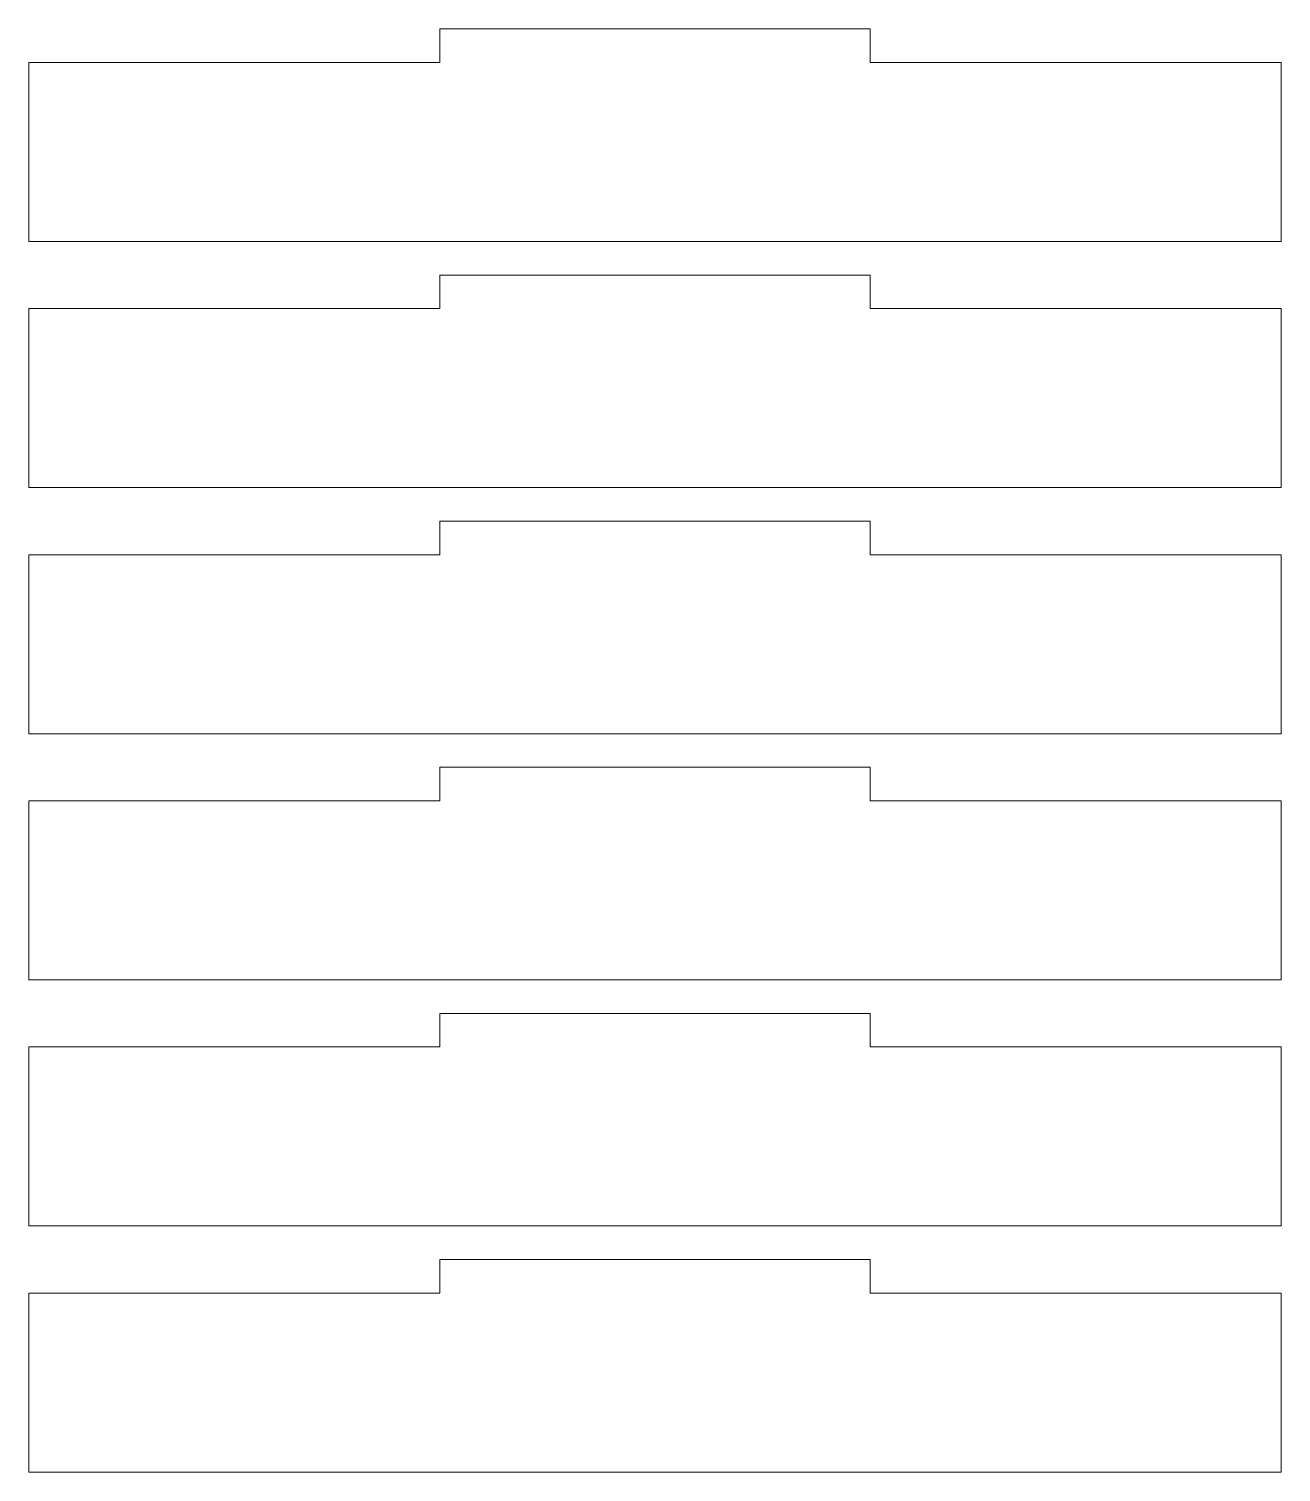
# Model space of a CAD drawing. Header units: centimetres. Extents: x -198 to 198, y -41 to 41.
# Drawn here: x 187.07 to 198.26, y -1.23 to 11.67 of the extents above; entities that cross this region are included whole.
import ezdxf

# ---------------------------------------------------------------- set-up
doc = ezdxf.new("R2010")
doc.units = ezdxf.units.CM
doc.header["$MEASUREMENT"] = 0
doc.layers.add('Camada 1', color=7, linetype='Continuous')

msp = doc.modelspace()

# ---------------------------------------------------------------- linework, layer by layer
at = {"layer": 'Camada 1', "color": 250, "lineweight": 9}
for points in [[(198.26411, 9.76859), (198.26411, 9.76859), (198.26411, 11.36859), (198.26411, 11.36859), (198.26411, 11.36859), (198.26411, 11.36859), (194.59011, 11.36859), (194.59011, 11.36859), (194.59011, 11.36859), (194.59011, 11.36859), (194.59011, 11.66859), (194.59011, 11.66859), (194.59011, 11.66859), (194.59011, 11.66859), (190.74111, 11.66859), (190.74111, 11.66859), (190.74111, 11.66859), (190.74111, 11.66859), (190.74111, 11.36859), (190.74111, 11.36859), (190.74111, 11.36859), (190.74111, 11.36859), (187.06711, 11.36859), (187.06711, 11.36859), (187.06711, 11.36859), (187.06711, 11.36859), (187.06711, 9.76859), (187.06711, 9.76859), (187.06711, 9.76859), (187.06711, 9.76859), (198.26411, 9.76859), (198.26411, 9.76859)], [(198.26411, 7.56859), (198.26411, 7.56859), (198.26411, 9.16859), (198.26411, 9.16859), (198.26411, 9.16859), (198.26411, 9.16859), (194.59011, 9.16859), (194.59011, 9.16859), (194.59011, 9.16859), (194.59011, 9.16859), (194.59011, 9.46859), (194.59011, 9.46859), (194.59011, 9.46859), (194.59011, 9.46859), (190.74111, 9.46859), (190.74111, 9.46859), (190.74111, 9.46859), (190.74111, 9.46859), (190.74111, 9.16859), (190.74111, 9.16859), (190.74111, 9.16859), (190.74111, 9.16859), (187.06711, 9.16859), (187.06711, 9.16859), (187.06711, 9.16859), (187.06711, 9.16859), (187.06711, 7.56859), (187.06711, 7.56859), (187.06711, 7.56859), (187.06711, 7.56859), (198.26411, 7.56859), (198.26411, 7.56859)], [(198.26411, 5.36859), (198.26411, 5.36859), (198.26411, 6.96859), (198.26411, 6.96859), (198.26411, 6.96859), (198.26411, 6.96859), (194.59011, 6.96859), (194.59011, 6.96859), (194.59011, 6.96859), (194.59011, 6.96859), (194.59011, 7.26859), (194.59011, 7.26859), (194.59011, 7.26859), (194.59011, 7.26859), (190.74111, 7.26859), (190.74111, 7.26859), (190.74111, 7.26859), (190.74111, 7.26859), (190.74111, 6.96859), (190.74111, 6.96859), (190.74111, 6.96859), (190.74111, 6.96859), (187.06711, 6.96859), (187.06711, 6.96859), (187.06711, 6.96859), (187.06711, 6.96859), (187.06711, 5.36859), (187.06711, 5.36859), (187.06711, 5.36859), (187.06711, 5.36859), (198.26411, 5.36859), (198.26411, 5.36859)], [(198.26411, 3.16859), (198.26411, 3.16859), (198.26411, 4.76859), (198.26411, 4.76859), (198.26411, 4.76859), (198.26411, 4.76859), (194.59011, 4.76859), (194.59011, 4.76859), (194.59011, 4.76859), (194.59011, 4.76859), (194.59011, 5.06859), (194.59011, 5.06859), (194.59011, 5.06859), (194.59011, 5.06859), (190.74111, 5.06859), (190.74111, 5.06859), (190.74111, 5.06859), (190.74111, 5.06859), (190.74111, 4.76859), (190.74111, 4.76859), (190.74111, 4.76859), (190.74111, 4.76859), (187.06711, 4.76859), (187.06711, 4.76859), (187.06711, 4.76859), (187.06711, 4.76859), (187.06711, 3.16859), (187.06711, 3.16859), (187.06711, 3.16859), (187.06711, 3.16859), (198.26411, 3.16859), (198.26411, 3.16859)], [(198.26411, 0.96859), (198.26411, 0.96859), (198.26411, 2.56859), (198.26411, 2.56859), (198.26411, 2.56859), (198.26411, 2.56859), (194.59011, 2.56859), (194.59011, 2.56859), (194.59011, 2.56859), (194.59011, 2.56859), (194.59011, 2.86859), (194.59011, 2.86859), (194.59011, 2.86859), (194.59011, 2.86859), (190.74111, 2.86859), (190.74111, 2.86859), (190.74111, 2.86859), (190.74111, 2.86859), (190.74111, 2.56859), (190.74111, 2.56859), (190.74111, 2.56859), (190.74111, 2.56859), (187.06711, 2.56859), (187.06711, 2.56859), (187.06711, 2.56859), (187.06711, 2.56859), (187.06711, 0.96859), (187.06711, 0.96859), (187.06711, 0.96859), (187.06711, 0.96859), (198.26411, 0.96859), (198.26411, 0.96859)], [(198.26411, -1.23141), (198.26411, -1.23141), (198.26411, 0.36859), (198.26411, 0.36859), (198.26411, 0.36859), (198.26411, 0.36859), (194.59011, 0.36859), (194.59011, 0.36859), (194.59011, 0.36859), (194.59011, 0.36859), (194.59011, 0.66859), (194.59011, 0.66859), (194.59011, 0.66859), (194.59011, 0.66859), (190.74111, 0.66859), (190.74111, 0.66859), (190.74111, 0.66859), (190.74111, 0.66859), (190.74111, 0.36859), (190.74111, 0.36859), (190.74111, 0.36859), (190.74111, 0.36859), (187.06711, 0.36859), (187.06711, 0.36859), (187.06711, 0.36859), (187.06711, 0.36859), (187.06711, -1.23141), (187.06711, -1.23141), (187.06711, -1.23141), (187.06711, -1.23141), (198.26411, -1.23141), (198.26411, -1.23141)]]:
    msp.add_open_spline(points, degree=3, knots=[0, 0, 0, 0, 0.11111111, 0.11111111, 0.11111111, 0.11111111, 0.22222222, 0.22222222, 0.22222222, 0.22222222, 0.33333333, 0.33333333, 0.33333333, 0.33333333, 0.44444444, 0.44444444, 0.44444444, 0.44444444, 0.55555556, 0.55555556, 0.55555556, 0.55555556, 0.66666667, 0.66666667, 0.66666667, 0.66666667, 0.77777778, 0.77777778, 0.77777778, 0.77777778, 1, 1, 1, 1], dxfattribs=at)

doc.saveas('drawing.dxf')
